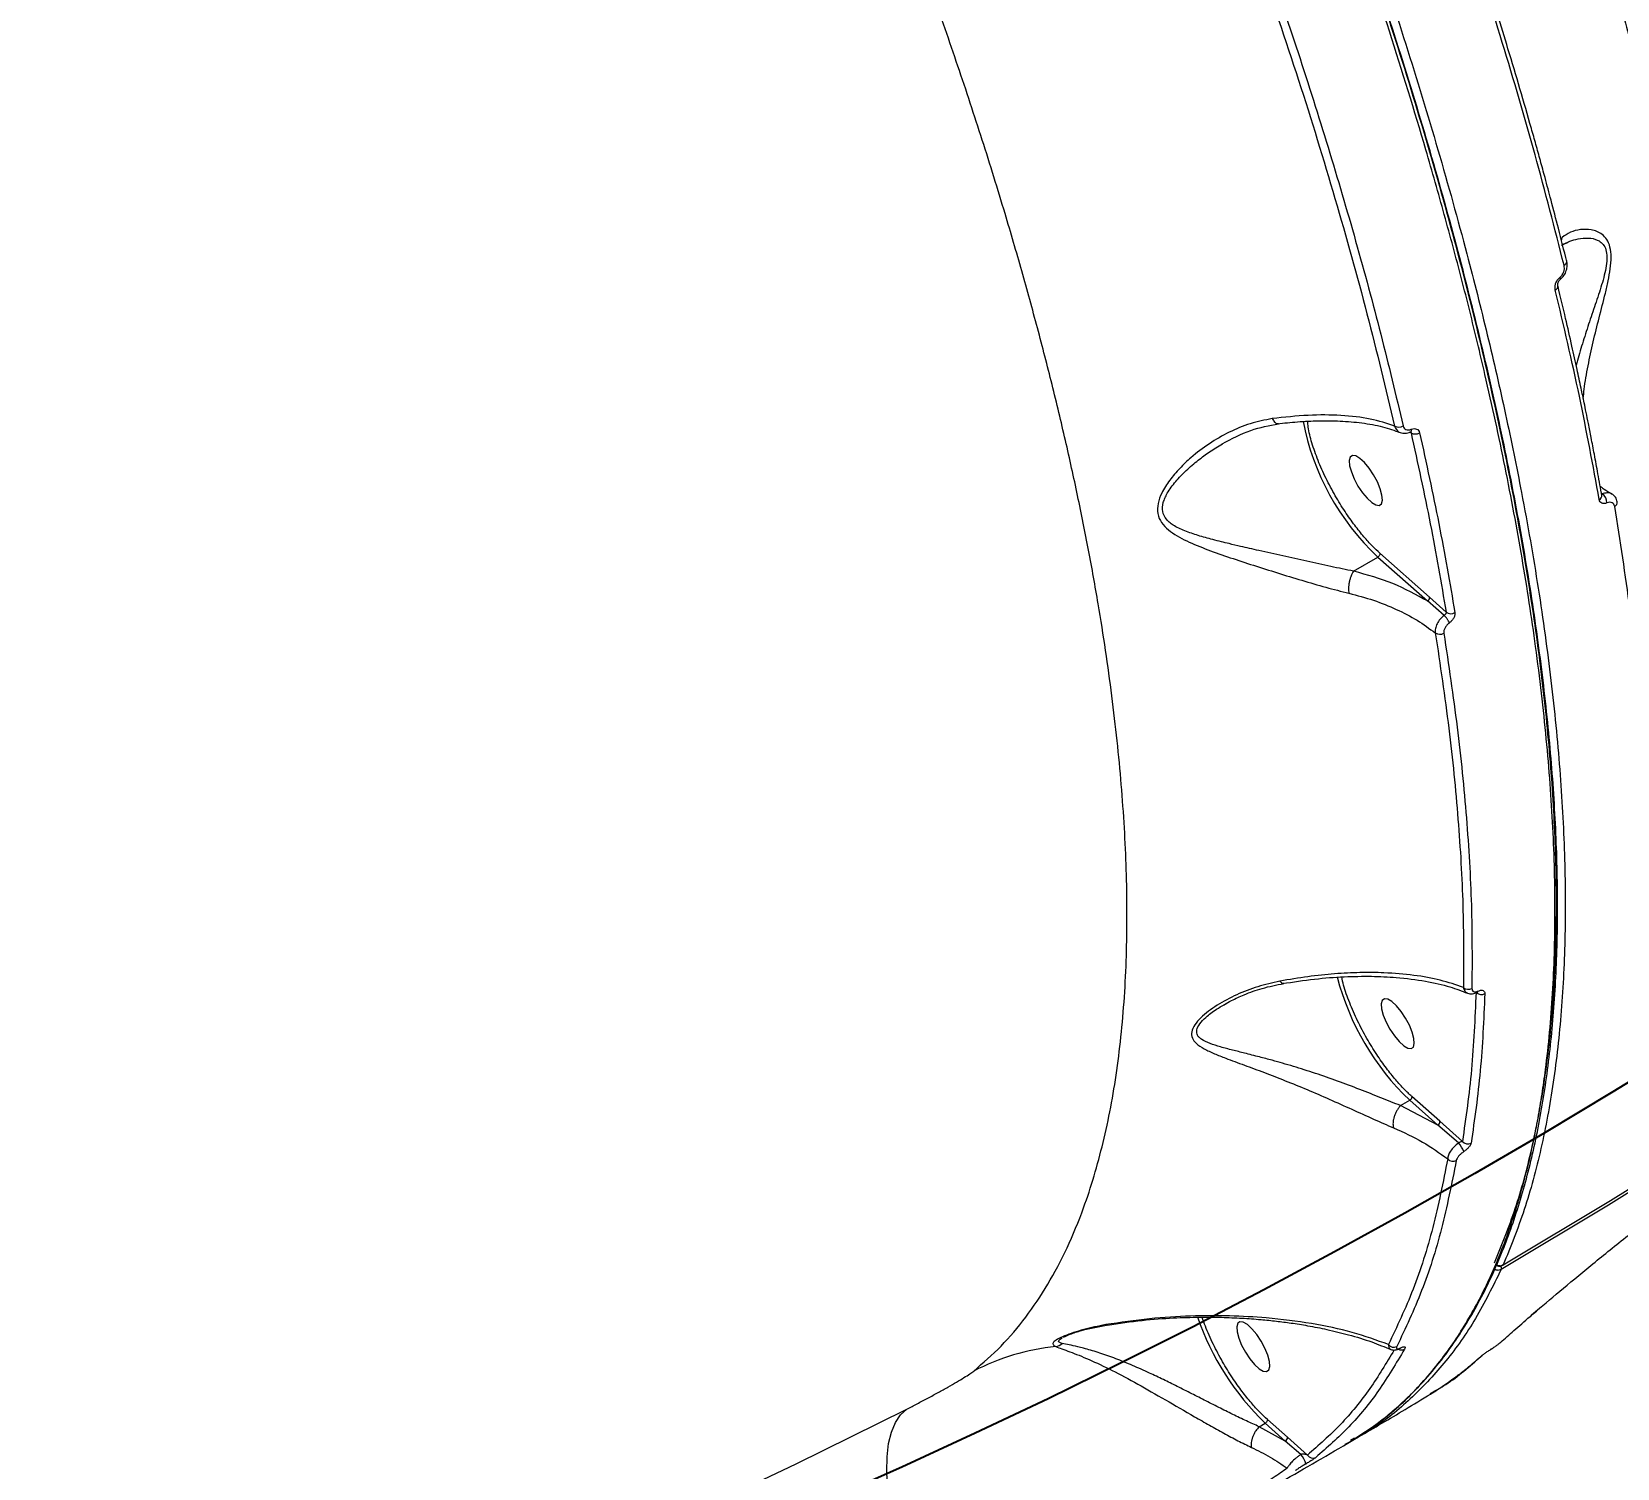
# Model space of a CAD drawing. Header units: millimetres. Extents: x -5609 to 5139, y -3980 to 3221.
# Drawn here: x 2889.9 to 3141.1, y -523.9 to -296.4 of the extents above; entities that cross this region are included whole.
import ezdxf

# ---------------------------------------------------------------- set-up
doc = ezdxf.new("R2010")
doc.units = ezdxf.units.MM
for name, color, linetype in [('DIKOM_ОБЪЕКТ', 7, 'Continuous'), ('DIKOM_РАЗМЕР_ЗОНА', 7, 'Continuous'), ('DIKOM_РАЗМЕР_ОБЪЕКТА', 7, 'Continuous')]:
    doc.layers.add(name, color=color, linetype=linetype)
doc.styles.add('style1', font='arial.ttf', dxfattribs={"width": 0.8})
doc.dimstyles.new('1-50', dxfattribs={"dimtxt": 300, "dimasz": 200, "dimexe": 100, "dimexo": 0, "dimgap": 100, "dimtad": 1, "dimtxsty": 'style1', "dimcen": 200, "dimclrd": 7, "dimclre": 7, "dimclrt": 7, "dimadec": 1, "dimazin": 2, "dimtfac": 1, "dimtmove": 0, "dimatfit": 2, "dimfxl": 0, "dimlwd": 25, "dimlwe": 18, "dimarcsym": 0})

# ---------------------------------------------------------------- blocks, each defined once
blk = doc.blocks.new('A$Cc336a1e3')
at = {"color": 8, "linetype": 'Continuous', "lineweight": 15}
for p, q in [((5952.38, 943.42), (5952.47, 943.96)), ((5928.27, 913.14), (5928.54, 913.01)), ((5919.59, 753.76), (5918.95, 753.4))]:
    blk.add_line(p, q, dxfattribs=at)
at = {"color": 7, "linetype": 'Continuous', "lineweight": 15}
for p, q in [((5952.38, 942.71), (5953.25, 943.12)), ((5952.54, 942.81), (5953.25, 943.16)), ((5919.45, 891.09), (5923.27, 893.33)), ((5923.27, 893.33), (5931.14, 886.37)), ((5931.48, 886.97), (5923.61, 893.93)), ((5934.11, 884.61), (5931.48, 886.97)), ((5933.79, 884.09), (5931.14, 886.37)), ((5898.94, 822.42), (5899.32, 822.65)), ((5926.88, 806.45), (5926.89, 806.45)), ((5926.89, 806.45), (5928.34, 807.3)), ((5932.78, 803.37), (5926.89, 806.45)), ((5928.34, 807.3), (5932.78, 803.37)), ((5933.12, 803.97), (5928.67, 807.9)), ((5936.68, 800.79), (5933.12, 803.97)), ((5936.06, 800.54), (5932.78, 803.37)), ((5947.65, 773.3), (5949.2, 774.62)), ((5880.42, 771.71), (5880.49, 771.74)), ((5939.79, 766.89), (5939.84, 766.93)), ((5941.15, 767.83), (5941.1, 767.82)), ((5931.64, 760.74), (5931.93, 760.94)), ((5904.49, 755.59), (5905.44, 756.15)), ((5905.44, 756.15), (5908.63, 753.32)), ((5908.97, 753.92), (5905.78, 756.75)), ((5904.49, 755.59), (5904.49, 755.59)), ((5908.63, 753.32), (5904.49, 755.59)), ((5912.13, 751.1), (5908.97, 753.92)), ((5918.11, 752.83), (5919.62, 753.64)), ((5918.52, 753), (5919.48, 753.65)), ((5919.93, 753.8), (5920.23, 753.96)), ((5911.1, 751.2), (5908.63, 753.32))]:
    blk.add_line(p, q, dxfattribs=at)
at = {"color": 7, "linetype": 'Continuous', "lineweight": 15, "flags": 128}
for points in [[(5943.15, 781.23), (5960.14, 791.4), (5976.92, 801.86)], [(5919.27, 909.41), (5918.92, 909.15), (5918.76, 908.6), (5918.82, 907.8), (5919.09, 906.8), (5919.54, 905.7), (5920.14, 904.58), (5920.84, 903.52), (5921.59, 902.63), (5922.32, 901.96), (5922.97, 901.58), (5923.49, 901.52), (5923.85, 901.77), (5924, 902.32), (5923.94, 903.12), (5923.68, 904.12), (5923.22, 905.22), (5922.62, 906.35), (5921.92, 907.4), (5921.18, 908.29), (5920.45, 908.96), (5919.8, 909.34), (5919.27, 909.41)], [(5924.33, 823.37), (5923.98, 823.12), (5923.83, 822.57), (5923.88, 821.76), (5924.15, 820.77), (5924.6, 819.67), (5925.2, 818.54), (5925.9, 817.49), (5926.65, 816.6), (5927.38, 815.93), (5928.03, 815.55), (5928.56, 815.48), (5928.91, 815.73), (5929.06, 816.29), (5929, 817.09), (5928.74, 818.09), (5928.29, 819.19), (5927.69, 820.31), (5926.98, 821.36), (5926.24, 822.26), (5925.51, 822.92), (5924.86, 823.31), (5924.33, 823.37)], [(5901.44, 772.22), (5901.09, 771.97), (5900.93, 771.42), (5900.99, 770.61), (5901.26, 769.62), (5901.71, 768.51), (5902.31, 767.39), (5903.01, 766.34), (5903.76, 765.44), (5904.49, 764.78), (5905.14, 764.4), (5905.66, 764.33), (5906.02, 764.58), (5906.17, 765.13), (5906.11, 765.94), (5905.84, 766.93), (5905.39, 768.04), (5904.79, 769.16), (5904.09, 770.21), (5903.35, 771.11), (5902.62, 771.77), (5901.96, 772.15), (5901.44, 772.22)], [(5942.75, 768.97), (5942.89, 769.08), (5942.93, 769.12)], [(5939.6, 766.73), (5939.75, 766.84), (5939.8, 766.89)], [(5456.08, 649.67), (5475.55, 651.22), (5494.98, 653.14), (5514.36, 655.43), (5533.69, 658.09), (5552.97, 661.11), (5572.18, 664.51), (5591.32, 668.26), (5610.39, 672.39), (5629.37, 676.87), (5648.27, 681.72), (5667.08, 686.93), (5685.78, 692.49), (5704.38, 698.42), (5722.87, 704.7), (5741.24, 711.33), (5759.49, 718.31), (5777.61, 725.64), (5795.59, 733.32), (5813.43, 741.34), (5831.13, 749.7), (5848.68, 758.4)], [(5853.48, 720.15), (5851.93, 723.6), (5850.52, 727.05), (5849.27, 730.47), (5848.18, 733.81), (5847.26, 737.06), (5846.53, 740.18), (5845.98, 743.15), (5845.63, 745.93), (5845.48, 748.5), (5845.53, 750.84), (5845.77, 752.93), (5846.22, 754.74), (5846.85, 756.27), (5847.68, 757.49), (5848.68, 758.4)]]:
    blk.add_lwpolyline(points, dxfattribs=at)
at = {"color": 8, "linetype": 'Continuous', "lineweight": 15, "flags": 128}
for points in [[(5976.59, 801.12), (5959.81, 790.66), (5942.82, 780.49)], [(5952.79, 939.55), (5952.94, 939.64), (5953.05, 939.75), (5953.14, 939.87), (5953.19, 939.99), (5953.22, 940.11), (5953.2, 940.23), (5953.18, 940.29)], [(5928.58, 913.57), (5928.58, 913.44), (5928.57, 913.34), (5928.54, 913.25), (5928.5, 913.18), (5928.45, 913.13), (5928.42, 913.11)]]:
    blk.add_lwpolyline(points, dxfattribs=at)
at = {"color": 8, "linetype": 'Continuous', "lineweight": 15}
for centre, radius, start, end in [((5951.15, 936.24), 0.67, 292.7223, 5.5981), ((5950.56, 922.36), 39.84, 190.8542, 226.7762), ((5958.08, 903.05), 0.696, 294.5865, 6.5657), ((5960.51, 901.99), 0.703, 295.0226, 5.5294), ((5956.99, 837.32), 41.5, 194.637, 226.3251), ((5939.67, 825.19), 1.15, 229.1889, 299.375), ((5938.9, 824.64), 0.295, 295.1238, 353.151), ((5935.25, 786.96), 42.87, 199.0185, 225.9468), ((5927.04, 768.78), 1.02, 240.8071, 298.4489), ((5926.68, 768.26), 0.273, 298.0619, 322.0952)]:
    blk.add_arc(centre, radius, start, end, dxfattribs=at)
at = {"color": 7, "linetype": 'Continuous', "lineweight": 15}
for centre, radius, start, end in [((5926.59, 915.22), 1.31, 240.8563, 301.9439), ((5929.21, 914.1), 1.28, 237.9922, 302.3809), ((5957.92, 901.93), 1.66, 358.7716, 57.6355), ((5930.84, 886.93), 0.635, 298.1077, 3.5329), ((5934.85, 885.59), 1.23, 233.1282, 301.5742), ((5933.1, 882.33), 1.24, 235.2046, 301.1193), ((5937.63, 826), 1.14, 226.0011, 299.4319), ((5932.48, 803.93), 0.636, 298.1058, 3.4976), ((5933.15, 797.83), 3.98, 19.5526, 42.945), ((5937.53, 801.49), 1.1, 219.5036, 298.8024), ((5935.19, 798.74), 1.1, 221.5425, 298.5996), ((5947.11, 773.61), 0.625, 298.9441, 331.1186), ((5871.75, 770.67), 2.44, 282.2263, 309.5315), ((5875.94, 732.19), 36.28, 95.8157, 117.3728), ((5925.8, 769.22), 1.05, 216.331, 297.8477), ((5908.33, 753.88), 0.635, 298.0791, 3.5219), ((5908.58, 748.99), 3.36, 12.0541, 41.1647), ((5912.99, 751.6), 0.992, 209.88, 297.7521)]:
    blk.add_arc(centre, radius, start, end, dxfattribs=at)
for points, knots in [([(5651.14, 1417.67), (5655.27, 1413.89), (5663.55, 1406.33), (5676.13, 1393.98), (5688.8, 1380.91), (5701.56, 1367.09), (5714.06, 1352.89), (5726.29, 1338.39), (5738.21, 1323.68), (5747.98, 1311.13), (5755.62, 1301.04), (5761.16, 1293.59), (5766.68, 1286.04), (5772.18, 1278.38), (5779.66, 1267.77), (5789.14, 1253.97), (5800.53, 1236.74), (5811.85, 1218.96), (5823.07, 1200.67), (5833.88, 1182.32), (5844.27, 1163.98), (5854.22, 1145.71), (5861.75, 1131.31), (5867.04, 1120.9), (5870.21, 1114.56), (5873.34, 1108.2), (5876.44, 1101.81), (5879.51, 1095.4), (5882.53, 1088.98), (5887.32, 1078.63), (5893.72, 1064.32), (5901.48, 1046.1), (5908.85, 1027.82), (5915.78, 1009.54), (5922.1, 991.74), (5927.81, 974.45), (5932.91, 957.72), (5936.56, 944.58), (5939.07, 934.89), (5940.64, 928.51), (5942.13, 922.18), (5943.53, 915.91), (5944.84, 909.68), (5946.68, 900.4), (5948.8, 888.27), (5950.82, 873.63), (5952.21, 859.57), (5952.95, 846.13), (5953.04, 833.36), (5952.45, 821.3), (5951.18, 809.99), (5949.22, 799.51), (5946.62, 789.79), (5944.31, 784.09), (5943.15, 781.23)], [0, 0, 0, 0, 0.024819, 0.049681, 0.074585, 0.099531, 0.12452, 0.147882, 0.17128, 0.194715, 0.205777, 0.216847, 0.227925, 0.239011, 0.250105, 0.273561, 0.297359, 0.321499, 0.345981, 0.370806, 0.394284, 0.418061, 0.442135, 0.45031, 0.458518, 0.466761, 0.475037, 0.483347, 0.49169, 0.500068, 0.523695, 0.547624, 0.571855, 0.596389, 0.621225, 0.644678, 0.668395, 0.692375, 0.701869, 0.711403, 0.720978, 0.730593, 0.740249, 0.749946, 0.774408, 0.798991, 0.823695, 0.848519, 0.873464, 0.898529, 0.923716, 0.949023, 0.974451, 1, 1, 1, 1]), ([(5736.74, 1386.37), (5740.01, 1382.78), (5746.55, 1375.6), (5756.36, 1364.27), (5766.14, 1352.59), (5775.88, 1340.52), (5784.99, 1328.83), (5793.49, 1317.59), (5801.38, 1306.86), (5809.27, 1295.84), (5817.14, 1284.52), (5825, 1272.93), (5832.67, 1261.28), (5840.18, 1249.58), (5847.5, 1237.85), (5854.78, 1225.88), (5861.99, 1213.69), (5869.12, 1201.28), (5875.71, 1189.48), (5881.77, 1178.33), (5887.33, 1167.85), (5892.8, 1157.25), (5898.19, 1146.55), (5903.48, 1135.75), (5908.65, 1124.87), (5914.75, 1111.69), (5921.62, 1096.18), (5929.09, 1078.39), (5936.16, 1060.56), (5941.81, 1045.32), (5946.25, 1032.66), (5949.63, 1022.54), (5952.85, 1012.48), (5955.87, 1002.47), (5958.7, 992.55), (5961.33, 982.71), (5964.01, 971.98), (5966.62, 960.42), (5969.07, 948.15), (5971.1, 936.17), (5972.72, 924.52), (5973.99, 912.44), (5974.78, 900.08), (5974.93, 887.65), (5974.45, 875.89), (5973.55, 868.73), (5973.1, 865.15)], [0, 0, 0, 0, 0.025201, 0.050426, 0.075478, 0.100439, 0.125533, 0.145965, 0.166556, 0.187307, 0.208217, 0.229287, 0.250515, 0.270801, 0.291287, 0.311973, 0.332861, 0.35395, 0.375239, 0.39266, 0.410236, 0.427968, 0.445856, 0.463899, 0.482097, 0.500451, 0.530196, 0.560356, 0.590931, 0.62192, 0.639817, 0.657849, 0.676016, 0.69432, 0.712759, 0.731334, 0.750044, 0.774713, 0.799566, 0.824602, 0.849822, 0.875227, 0.906171, 0.937281, 0.968557, 1, 1, 1, 1]), ([(5918.53, 752.97), (5919.25, 753.41), (5920.57, 754.21), (5922.29, 755.43), (5923.64, 756.45), (5924.74, 757.32), (5926.66, 758.92), (5929.23, 761.32), (5932.32, 764.78), (5935.8, 769.35), (5939.57, 775.52), (5943.22, 783.47), (5946.14, 792.01), (5948.41, 801.02), (5950.1, 810.75), (5951.23, 821.19), (5951.79, 832.32), (5951.78, 844.11), (5951.19, 856.53), (5950.03, 869.56), (5948.3, 883.16), (5946.02, 897.29), (5943.17, 911.94), (5939.77, 927.05), (5935.83, 942.61), (5931.35, 958.59), (5926.34, 974.93), (5920.83, 991.59), (5914.82, 1008.54), (5908.32, 1025.73), (5901.36, 1043.13), (5893.93, 1060.72), (5886.07, 1078.44), (5877.79, 1096.24), (5869.11, 1114.09), (5860.06, 1131.93), (5850.66, 1149.73), (5840.91, 1167.45), (5830.85, 1185.06), (5820.5, 1202.52), (5809.88, 1219.77), (5799.27, 1236.4), (5788.7, 1252.38), (5778.22, 1267.71), (5769.57, 1279.92), (5762.88, 1289.15), (5758.32, 1295.33), (5754.76, 1300.11), (5751.98, 1303.78), (5749.69, 1306.81), (5746.83, 1310.54), (5743.42, 1314.95), (5739.43, 1320.04), (5736.59, 1323.62), (5735.07, 1325.52)], [0, 0, 0, 0, 0.008284, 0.015266, 0.020951, 0.025593, 0.030082, 0.04711, 0.062155, 0.0772, 0.10406, 0.130953, 0.155407, 0.179821, 0.204233, 0.228644, 0.253053, 0.277462, 0.301906, 0.326348, 0.350755, 0.37516, 0.399564, 0.423969, 0.448373, 0.472813, 0.497251, 0.521655, 0.546057, 0.570459, 0.59486, 0.619263, 0.643705, 0.668139, 0.69254, 0.716942, 0.741343, 0.765744, 0.790146, 0.814589, 0.83902, 0.863422, 0.886197, 0.908971, 0.931747, 0.941768, 0.951637, 0.960636, 0.964312, 0.96912, 0.975093, 0.98224, 0.990552, 1, 1, 1, 1]), ([(5859.26, 764.41), (5860.73, 765.69), (5863.67, 768.23), (5867.56, 772.86), (5871.05, 778.04), (5874.11, 783.82), (5876.51, 789.62), (5878.37, 795.25), (5879.8, 800.56), (5881, 806.14), (5881.97, 811.98), (5882.71, 818.07), (5883.22, 824.39), (5883.59, 832.83), (5883.56, 843.63), (5882.77, 857.12), (5881.28, 871.18), (5879.41, 883.69), (5877.5, 894.36), (5875.76, 903.01), (5873.83, 911.76), (5871.71, 920.62), (5869.4, 929.56), (5866.92, 938.59), (5864.03, 948.5), (5860.68, 959.31), (5856.81, 971.03), (5852.71, 982.81), (5848.38, 994.6), (5843.85, 1006.41), (5839.02, 1018.42), (5833.91, 1030.64), (5828.51, 1043.04), (5822.92, 1055.38), (5817.16, 1067.65), (5811.25, 1079.83), (5804.03, 1094.22), (5795.39, 1110.77), (5785.2, 1129.38), (5774.74, 1147.66), (5763.96, 1165.7), (5752.87, 1183.47), (5741.42, 1201.08), (5729.69, 1218.41), (5721.65, 1229.67), (5717.64, 1235.29)], [0, 0, 0, 0, 0.025182, 0.050257, 0.075225, 0.100087, 0.124843, 0.143028, 0.161119, 0.179116, 0.197019, 0.214827, 0.232542, 0.250163, 0.282871, 0.315161, 0.347035, 0.378492, 0.396282, 0.413936, 0.431454, 0.448835, 0.466081, 0.48319, 0.500164, 0.521591, 0.542805, 0.563807, 0.584596, 0.605174, 0.625539, 0.646847, 0.667953, 0.688858, 0.709563, 0.730066, 0.750369, 0.782153, 0.81358, 0.84465, 0.875361, 0.906467, 0.937368, 0.968702, 1, 1, 1, 1]), ([(5952.79, 939.55), (5951.31, 945.35), (5948.35, 956.88), (5943.11, 974.71), (5937.4, 992.68), (5933.11, 1004.88), (5930.98, 1010.95)], [0, 0, 0, 0, 0.254489, 0.505986, 0.75449, 1, 1, 1, 1]), ([(5953.22, 940.12), (5952.77, 941.88), (5951.97, 945.11), (5950.81, 949.55), (5949.85, 953.13), (5949.05, 956.06), (5948.33, 958.66), (5947.27, 962.44), (5945.81, 967.49), (5944.01, 973.51), (5942.25, 979.24), (5940.59, 984.49), (5939.2, 988.77), (5938.01, 992.39), (5936.87, 995.81), (5935.39, 1000.17), (5933.55, 1005.48), (5932.17, 1009.37), (5931.42, 1011.47)], [0, 0, 0, 0, 0.077831, 0.142488, 0.194028, 0.233048, 0.269235, 0.306101, 0.395069, 0.484379, 0.560157, 0.6348, 0.702863, 0.737137, 0.783804, 0.843138, 0.915183, 1, 1, 1, 1]), ([(5904.26, 988.07), (5906.46, 981.64), (5910.86, 968.79), (5916.59, 950.05), (5921.72, 931.72), (5924.54, 919.96), (5925.95, 914.08)], [0, 0, 0, 0, 0.250163, 0.499729, 0.749471, 1, 1, 1, 1]), ([(5905.54, 988.28), (5907.27, 983.24), (5910.75, 973.11), (5915.49, 958.14), (5919.86, 943.26), (5923.86, 928.51), (5926.14, 918.93), (5927.29, 914.11)], [0, 0, 0, 0, 0.195069, 0.392603, 0.592603, 0.795069, 1, 1, 1, 1]), ([(5952.11, 937.62), (5952.19, 937.68), (5952.33, 937.8), (5952.57, 938.11), (5952.77, 938.55), (5952.87, 939.08), (5952.82, 939.39), (5952.79, 939.55)], [0, 0, 0, 0, 0.125053, 0.250649, 0.50052, 0.750694, 1, 1, 1, 1]), ([(5952.17, 937.27), (5952.39, 937.48), (5952.81, 937.88), (5953.18, 938.69), (5953.32, 939.5), (5953.24, 939.98), (5953.2, 940.22)], [0, 0, 0, 0, 0.261943, 0.515198, 0.759995, 1, 1, 1, 1]), ([(5951.4, 935.62), (5951.38, 935.78), (5951.33, 936.1), (5951.43, 936.65), (5951.64, 937.1), (5951.89, 937.42), (5952.04, 937.55), (5952.11, 937.62)], [0, 0, 0, 0, 0.249437, 0.499587, 0.749497, 0.875, 1, 1, 1, 1]), ([(5951.81, 936.31), (5951.8, 936.38), (5951.78, 936.53), (5951.84, 936.79), (5951.94, 937.02), (5952.07, 937.18), (5952.14, 937.24), (5952.17, 937.27)], [0, 0, 0, 0, 0.277202, 0.547292, 0.791657, 0.900476, 1, 1, 1, 1]), ([(5958.37, 902.42), (5957.37, 907.83), (5955.4, 918.6), (5952.73, 929.97), (5951.4, 935.62)], [0, 0, 0, 0, 0.502437, 1, 1, 1, 1]), ([(5958.78, 903.02), (5958.58, 904.19), (5958.19, 906.37), (5957.62, 909.45), (5957.11, 912.1), (5956.67, 914.32), (5956.3, 916.15), (5955.92, 918.01), (5955.45, 920.28), (5954.81, 923.27), (5953.99, 926.95), (5953, 931.33), (5952.23, 934.51), (5951.83, 936.21)], [0, 0, 0, 0, 0.108952, 0.204137, 0.285574, 0.353284, 0.407279, 0.452503, 0.522301, 0.61193, 0.721399, 0.850739, 1, 1, 1, 1]), ([(5906.55, 915.25), (5905.38, 915.02), (5903.04, 914.55), (5899.7, 913.15), (5896.55, 911.34), (5893.94, 909.36), (5891.86, 907.39), (5890.25, 905.52), (5889.06, 903.64), (5888.38, 901.82), (5888.32, 900.17), (5888.95, 898.74), (5890.43, 897.23), (5892.93, 895.84), (5896.3, 894.48), (5899.87, 893.23), (5903.58, 892.02), (5907.38, 890.82), (5911.23, 889.65), (5915.07, 888.52), (5917.49, 887.9), (5918.7, 887.59)], [0, 0, 0, 0, 0.061317, 0.123334, 0.185272, 0.247435, 0.289469, 0.331904, 0.374626, 0.407074, 0.43989, 0.472757, 0.504939, 0.568541, 0.631312, 0.693555, 0.755019, 0.816552, 0.877919, 0.938969, 1, 1, 1, 1]), ([(5898.62, 911.26), (5900.12, 912.06), (5903, 913.59), (5906.08, 914.15), (5907.55, 914.42)], [0, 0, 0, 0, 0.521669, 1, 1, 1, 1]), ([(5925.95, 914.08), (5924.71, 914.48), (5922.21, 915.29), (5917.53, 915.83), (5912.33, 915.89), (5908.47, 915.46), (5906.55, 915.25)], [0, 0, 0, 0, 0.250751, 0.501513, 0.750864, 1, 1, 1, 1]), ([(5907.38, 914.43), (5908.44, 914.55), (5910.68, 914.79), (5914.01, 914.95), (5917.45, 914.91), (5920.87, 914.6), (5924.11, 914.02), (5925.92, 913.37), (5926.82, 913.05)], [0, 0, 0, 0, 0.134796, 0.282573, 0.444428, 0.621332, 0.811383, 1, 1, 1, 1]), ([(5926.84, 913.06), (5926.97, 913.02), (5927.22, 912.94), (5927.63, 912.92), (5928.03, 912.97), (5928.29, 913.07), (5928.42, 913.11)], [0, 0, 0, 0, 0.257486, 0.510225, 0.758524, 1, 1, 1, 1]), ([(5927.29, 914.11), (5927.33, 913.98), (5927.42, 913.73), (5927.73, 913.5), (5928.13, 913.42), (5928.43, 913.52), (5928.58, 913.57)], [0, 0, 0, 0, 0.250517, 0.500557, 0.750362, 1, 1, 1, 1]), ([(5928.42, 913.11), (5928.44, 913.12), (5928.48, 913.14), (5928.5, 913.14), (5928.5, 913.15), (5928.49, 913.15)], [0, 0, 0, 0, 0.409241, 0.816514, 1, 1, 1, 1]), ([(5928.54, 913.01), (5929.6, 908.16), (5931.72, 898.47), (5933.31, 889.23), (5934.11, 884.61)], [0, 0, 0, 0, 0.499999, 1, 1, 1, 1]), ([(5928.58, 913.57), (5928.74, 913.62), (5929.04, 913.71), (5929.45, 913.63), (5929.76, 913.4), (5929.85, 913.15), (5929.9, 913.02)], [0, 0, 0, 0, 0.249634, 0.499424, 0.74946, 1, 1, 1, 1]), ([(5929.9, 913.02), (5930.96, 908.19), (5933.08, 898.46), (5934.68, 889.2), (5935.49, 884.55)], [0, 0, 0, 0, 0.497076, 1, 1, 1, 1]), ([(5960.33, 903.32), (5959.91, 903.55), (5959.22, 903.91), (5958.71, 904.36), (5958.51, 904.53)], [0, 0, 0, 0, 0.624414, 1, 1, 1, 1]), ([(5959.58, 901.89), (5959.43, 901.84), (5959.13, 901.75), (5958.76, 901.83), (5958.48, 902.05), (5958.4, 902.29), (5958.37, 902.42)], [0, 0, 0, 0, 0.249579, 0.499459, 0.749497, 1, 1, 1, 1]), ([(5960.81, 901.36), (5960.77, 901.48), (5960.7, 901.73), (5960.42, 901.95), (5960.04, 902.04), (5959.73, 901.94), (5959.58, 901.89)], [0, 0, 0, 0, 0.250494, 0.500614, 0.750499, 1, 1, 1, 1]), ([(5961.21, 902.06), (5961.18, 902.19), (5961.12, 902.46), (5960.92, 902.81), (5960.66, 903.11), (5960.43, 903.25), (5960.32, 903.32)], [0, 0, 0, 0, 0.244762, 0.493005, 0.746197, 1, 1, 1, 1]), ([(5965.79, 854.74), (5965.55, 859.64), (5965.06, 869.39), (5963.39, 884.97), (5961.67, 895.91), (5960.81, 901.36)], [0, 0, 0, 0, 0.336005, 0.669338, 1, 1, 1, 1]), ([(5923.61, 893.93), (5923.61, 893.88), (5923.62, 893.78), (5923.55, 893.61), (5923.43, 893.44), (5923.33, 893.37), (5923.27, 893.33)], [0, 0, 0, 0, 0.250014, 0.499974, 0.750043, 1, 1, 1, 1]), ([(5919.44, 891.09), (5919.3, 890.85), (5919.09, 890.49), (5918.88, 889.86), (5918.75, 889.36), (5918.67, 888.86), (5918.61, 888.22), (5918.67, 887.84), (5918.7, 887.59)], [0, 0, 0, 0, 0.242608, 0.370779, 0.4998, 0.63175, 0.760848, 1, 1, 1, 1]), ([(5919.44, 891.09), (5919.44, 891.09), (5919.44, 891.09), (5919.44, 891.09), (5919.45, 891.09)], [0, 0, 0, 0, 0.466897, 1, 1, 1, 1]), ([(5931.14, 886.37), (5929.38, 887.35), (5925.86, 889.31), (5921.58, 890.5), (5919.45, 891.09)], [0, 0, 0, 0, 0.49954, 1, 1, 1, 1]), ([(5918.7, 887.59), (5920.02, 887.25), (5922.65, 886.55), (5926.25, 885.09), (5929.56, 883.38), (5931.45, 882), (5932.39, 881.31)], [0, 0, 0, 0, 0.250949, 0.50161, 0.751712, 1, 1, 1, 1]), ([(5934.11, 884.61), (5934.11, 884.57), (5934.11, 884.49), (5934.04, 884.34), (5933.94, 884.2), (5933.84, 884.13), (5933.79, 884.09)], [0, 0, 0, 0, 0.250511, 0.500728, 0.750573, 1, 1, 1, 1]), ([(5935.49, 884.55), (5935.5, 884.42), (5935.51, 884.15), (5935.33, 883.69), (5935.03, 883.25), (5934.76, 883.02), (5934.62, 882.91)], [0, 0, 0, 0, 0.250217, 0.500198, 0.750027, 1, 1, 1, 1]), ([(5933.79, 884.09), (5933.57, 883.9), (5933.13, 883.52), (5932.64, 882.77), (5932.36, 881.99), (5932.38, 881.54), (5932.39, 881.31)], [0, 0, 0, 0, 0.250108, 0.5, 0.749918, 1, 1, 1, 1]), ([(5934.62, 882.91), (5934.48, 882.8), (5934.21, 882.57), (5933.91, 882.13), (5933.73, 881.67), (5933.74, 881.4), (5933.74, 881.27)], [0, 0, 0, 0, 0.249918, 0.499763, 0.749793, 1, 1, 1, 1]), ([(5934.62, 882.91), (5934.58, 883), (5934.52, 883.13), (5934.39, 883.35), (5934.28, 883.52), (5934.15, 883.7), (5933.99, 883.9), (5933.87, 884.02), (5933.79, 884.09)], [0, 0, 0, 0, 0.238821, 0.367894, 0.499968, 0.631934, 0.761085, 1, 1, 1, 1]), ([(5932.39, 881.31), (5933.15, 876.23), (5934.67, 866.08), (5936.08, 851.71), (5936.9, 837.96), (5936.86, 829.44), (5936.84, 825.18)], [0, 0, 0, 0, 0.25035, 0.5, 0.749651, 1, 1, 1, 1]), ([(5933.74, 881.27), (5934.49, 876.27), (5935.99, 866.21), (5937.41, 851.88), (5938.25, 837.99), (5938.21, 829.35), (5938.19, 825)], [0, 0, 0, 0, 0.245511, 0.494014, 0.745512, 1, 1, 1, 1]), ([(5936.84, 825.18), (5935.65, 825.58), (5933.29, 826.39), (5929.04, 827.14), (5924.73, 827.51), (5920.49, 827.55), (5916.46, 827.35), (5912.23, 826.92), (5909.26, 826.42), (5907.77, 826.16)], [0, 0, 0, 0, 0.166105, 0.333195, 0.501061, 0.626222, 0.750503, 0.874924, 1, 1, 1, 1]), ([(5908.15, 825.77), (5909.87, 826.04), (5913.25, 826.55), (5917.95, 826.9), (5922.27, 826.97), (5926.61, 826.76), (5930.82, 826.22), (5934.59, 825.37), (5936.59, 824.6), (5937.48, 824.25)], [0, 0, 0, 0, 0.142405, 0.279789, 0.413003, 0.543169, 0.710781, 0.869943, 1, 1, 1, 1]), ([(5907.77, 826.16), (5906.59, 825.9), (5904.23, 825.36), (5900.88, 824.05), (5897.77, 822.4), (5895.51, 820.72), (5894.22, 819.24), (5893.7, 818.13), (5893.81, 817.13), (5894.51, 816.23), (5895.73, 815.43), (5897.36, 814.67), (5899.47, 813.84), (5902.1, 812.87), (5905.27, 811.71), (5908.6, 810.42), (5912.06, 809.01), (5915.6, 807.48), (5919.15, 805.88), (5922.64, 804.28), (5924.73, 803.38), (5925.78, 802.92)], [0, 0, 0, 0, 0.062387, 0.124965, 0.188421, 0.252444, 0.285009, 0.317866, 0.350672, 0.383201, 0.426049, 0.467905, 0.509439, 0.571793, 0.633382, 0.694521, 0.755972, 0.816859, 0.877948, 0.938725, 1, 1, 1, 1]), ([(5898.9, 822.43), (5899.3, 822.65), (5900.29, 823.21), (5902.32, 824.13), (5905.05, 825.13), (5907.22, 825.56), (5908.38, 825.79)], [0, 0, 0, 0, 0.14759, 0.369624, 0.664443, 1, 1, 1, 1]), ([(5938.84, 824.4), (5938.66, 820.25), (5938.29, 811.95), (5937.22, 804.51), (5936.68, 800.79)], [0, 0, 0, 0, 0.499999, 1, 1, 1, 1]), ([(5937.51, 824.27), (5937.63, 824.23), (5937.87, 824.15), (5938.27, 824.15), (5938.66, 824.22), (5938.92, 824.32), (5939.04, 824.38)], [0, 0, 0, 0, 0.262241, 0.517544, 0.764819, 1, 1, 1, 1]), ([(5940.23, 824.19), (5940.05, 820.05), (5939.68, 811.73), (5938.6, 804.27), (5938.06, 800.52)], [0, 0, 0, 0, 0.497561, 1, 1, 1, 1]), ([(5938.19, 825), (5938.2, 824.9), (5938.22, 824.69), (5938.42, 824.5), (5938.69, 824.46), (5938.96, 824.51), (5939.12, 824.57), (5939.2, 824.6)], [0, 0, 0, 0, 0.250844, 0.500634, 0.749922, 0.875282, 1, 1, 1, 1]), ([(5939.04, 824.38), (5939.07, 824.39), (5939.11, 824.41), (5939.11, 824.41), (5939.11, 824.41)], [0, 0, 0, 0, 0.623238, 1, 1, 1, 1]), ([(5939.2, 824.6), (5939.28, 824.64), (5939.44, 824.7), (5939.72, 824.75), (5940, 824.7), (5940.2, 824.51), (5940.22, 824.3), (5940.23, 824.19)], [0, 0, 0, 0, 0.124824, 0.250182, 0.499459, 0.749269, 1, 1, 1, 1]), ([(5926.88, 806.45), (5926.78, 806.34), (5926.58, 806.12), (5926.3, 805.69), (5926.05, 805.22), (5925.87, 804.73), (5925.74, 804.22), (5925.67, 803.67), (5925.69, 803.25), (5925.75, 803.02), (5925.77, 802.95), (5925.78, 802.93), (5925.78, 802.92)], [0, 0, 0, 0, 0.119356, 0.24428, 0.372182, 0.499971, 0.613629, 0.749792, 0.928572, 0.976585, 0.991262, 1, 1, 1, 1]), ([(5928.67, 807.9), (5928.67, 807.85), (5928.68, 807.75), (5928.61, 807.57), (5928.49, 807.41), (5928.39, 807.34), (5928.34, 807.3)], [0, 0, 0, 0, 0.250101, 0.500132, 0.750108, 1, 1, 1, 1]), ([(5947.41, 773.06), (5948.74, 774.2), (5951.39, 776.47), (5956.3, 780.55), (5961.75, 784.97), (5967.71, 789.67), (5973.99, 794.48), (5980.47, 799.28), (5987.02, 803.96), (5991.27, 806.83), (5993.39, 808.27)], [0, 0, 0, 0, 0.125029, 0.249837, 0.375002, 0.499595, 0.624844, 0.749304, 0.874745, 1, 1, 1, 1]), ([(5925.78, 802.92), (5927.36, 802.21), (5930.5, 800.8), (5933.08, 798.94), (5934.36, 798.01)], [0, 0, 0, 0, 0.500877, 1, 1, 1, 1]), ([(5936.06, 800.54), (5935.82, 800.34), (5935.34, 799.96), (5934.78, 799.26), (5934.42, 798.57), (5934.38, 798.2), (5934.36, 798.01)], [0, 0, 0, 0, 0.256116, 0.50712, 0.754359, 1, 1, 1, 1]), ([(5936.9, 799.16), (5936.75, 799.05), (5936.44, 798.82), (5936.07, 798.44), (5935.8, 798.07), (5935.74, 797.87), (5935.71, 797.77)], [0, 0, 0, 0, 0.250117, 0.499756, 0.749792, 1, 1, 1, 1]), ([(5936.68, 800.79), (5936.64, 800.78), (5936.58, 800.76), (5936.42, 800.7), (5936.28, 800.64), (5936.15, 800.58), (5936.09, 800.55), (5936.06, 800.54)], [0, 0, 0, 0, 0.280765, 0.547742, 0.788374, 0.897852, 1, 1, 1, 1]), ([(5938.06, 800.52), (5938.03, 800.42), (5937.98, 800.23), (5937.72, 799.87), (5937.35, 799.49), (5937.05, 799.27), (5936.9, 799.16)], [0, 0, 0, 0, 0.250229, 0.500186, 0.749905, 1, 1, 1, 1]), ([(5934.36, 798.01), (5933.62, 794.33), (5932.15, 786.97), (5929.01, 777.15), (5926.31, 771.45), (5924.96, 768.6)], [0, 0, 0, 0, 0.333512, 0.666488, 1, 1, 1, 1]), ([(5935.71, 797.77), (5934.98, 794.11), (5933.51, 786.76), (5930.37, 776.91), (5927.65, 771.18), (5926.29, 768.3)], [0, 0, 0, 0, 0.330661, 0.663996, 1, 1, 1, 1]), ([(5941.91, 781.3), (5941.91, 781.3), (5941.93, 781.28), (5941.98, 781.23), (5942.1, 781.15), (5942.28, 781.07), (5942.55, 781.01), (5942.86, 781.04), (5943.04, 781.15), (5943.12, 781.19)], [0, 0, 0, 0, 0.009375, 0.064229, 0.161424, 0.318831, 0.53175, 0.784241, 1, 1, 1, 1]), ([(5941.96, 781.36), (5942.05, 781.29), (5942.22, 781.17), (5942.53, 781.09), (5942.85, 781.1), (5943.04, 781.18), (5943.15, 781.23)], [0, 0, 0, 0, 0.250046, 0.500147, 0.703952, 1, 1, 1, 1]), ([(5942.82, 780.49), (5942.71, 780.44), (5942.52, 780.36), (5942.2, 780.36), (5941.89, 780.43), (5941.72, 780.56), (5941.63, 780.62)], [0, 0, 0, 0, 0.296019, 0.499846, 0.749866, 1, 1, 1, 1]), ([(5880.18, 771.76), (5878.99, 771.52), (5877.2, 771.16), (5875.06, 770.51), (5873.6, 769.98), (5872.44, 769.44), (5871.81, 768.95), (5871.77, 768.57), (5872.1, 768.38), (5872.26, 768.29)], [0, 0, 0, 0, 0.244382, 0.368706, 0.493583, 0.620344, 0.747758, 0.874675, 1, 1, 1, 1]), ([(5873.48, 769.77), (5873.81, 769.93), (5874.56, 770.29), (5877, 771.08), (5879.14, 771.47), (5880.58, 771.74)], [0, 0, 0, 0, 0.205527, 0.466616, 1, 1, 1, 1]), ([(5924.96, 768.6), (5923.1, 769.28), (5919.39, 770.62), (5912.86, 772), (5906.31, 772.84), (5899.86, 773.2), (5893.69, 773.17), (5887.19, 772.8), (5882.52, 772.11), (5880.18, 771.76)], [0, 0, 0, 0, 0.167351, 0.334232, 0.501099, 0.626828, 0.751437, 0.87536, 1, 1, 1, 1]), ([(5880.42, 771.7), (5882.29, 771.97), (5885.89, 772.5), (5890.73, 772.84), (5894.9, 772.97), (5898.5, 772.94), (5901.74, 772.8), (5904.62, 772.59), (5907.21, 772.33), (5909.68, 772.01), (5912.36, 771.58), (5915.42, 770.98), (5918.84, 770.13), (5922.26, 769.1), (5924.35, 768.23), (5925.33, 767.82)], [0, 0, 0, 0, 0.098526, 0.190479, 0.270523, 0.340175, 0.406937, 0.471986, 0.525969, 0.578792, 0.640834, 0.716212, 0.80505, 0.907634, 1, 1, 1, 1]), ([(5942.75, 768.97), (5943.41, 769.56), (5944.72, 770.74), (5946.51, 772.29), (5947.41, 773.06)], [0, 0, 0, 0, 0.500017, 1, 1, 1, 1]), ([(5904.49, 755.59), (5903.83, 755.89), (5902.48, 756.49), (5900.31, 757.54), (5898.06, 758.66), (5895.79, 759.81), (5893.49, 760.99), (5891.23, 762.12), (5888.99, 763.21), (5886.6, 764.34), (5884.04, 765.47), (5881.41, 766.52), (5879.33, 767.24), (5877.78, 767.72), (5876.7, 768.02), (5875.55, 768.31), (5874.34, 768.57), (5873.65, 768.72), (5873.3, 768.79)], [0, 0, 0, 0, 0.060048, 0.121663, 0.18217, 0.244866, 0.305731, 0.369299, 0.430041, 0.494144, 0.576046, 0.661567, 0.74725, 0.790912, 0.834484, 0.87436, 0.937171, 1, 1, 1, 1]), ([(5941.15, 767.83), (5941.24, 767.89), (5941.42, 768), (5941.77, 768.23), (5942.15, 768.5), (5942.52, 768.78), (5942.67, 768.91), (5942.75, 768.97)], [0, 0, 0, 0, 0.12483, 0.250365, 0.500053, 0.749841, 1, 1, 1, 1]), ([(5942.64, 768.88), (5942.65, 768.89), (5942.79, 768.99), (5942.86, 769.06), (5942.93, 769.12)], [0, 0, 0, 0, 0.052148, 1, 1, 1, 1]), ([(5872.26, 768.29), (5872.57, 768.17), (5873.18, 767.93), (5874.89, 767.33), (5877.46, 766.31), (5881.1, 764.59), (5885.18, 762.41), (5889.6, 759.89), (5893.49, 757.62), (5896.6, 755.83), (5898.9, 754.55), (5901.15, 753.35), (5902.55, 752.67), (5903.25, 752.33)], [0, 0, 0, 0, 0.063474, 0.126086, 0.25146, 0.376166, 0.500771, 0.624698, 0.7494, 0.812151, 0.874634, 0.936926, 1, 1, 1, 1]), ([(5927.52, 767.89), (5926.18, 765.65), (5923.51, 761.16), (5918.81, 755.42), (5915.24, 752.29), (5913.45, 750.72)], [0, 0, 0, 0, 0.331958, 0.66529, 1, 1, 1, 1]), ([(5925.36, 767.84), (5925.46, 767.8), (5925.68, 767.73), (5926.03, 767.74), (5926.4, 767.83), (5926.67, 767.95), (5926.81, 768.02)], [0, 0, 0, 0, 0.227296, 0.472245, 0.73125, 1, 1, 1, 1]), ([(5926.29, 768.3), (5926.26, 768.22), (5926.2, 768.08), (5926.24, 767.94), (5926.4, 767.91), (5926.64, 767.97), (5926.81, 768.05), (5926.9, 768.09)], [0, 0, 0, 0, 0.250396, 0.49994, 0.749659, 0.875248, 1, 1, 1, 1]), ([(5926.81, 768.02), (5926.84, 768.03), (5926.9, 768.06), (5926.93, 768.08), (5926.93, 768.08), (5926.93, 768.08)], [0, 0, 0, 0, 0.410447, 0.804852, 1, 1, 1, 1]), ([(5926.9, 768.09), (5926.98, 768.13), (5927.16, 768.22), (5927.41, 768.28), (5927.58, 768.25), (5927.62, 768.11), (5927.56, 767.96), (5927.52, 767.89)], [0, 0, 0, 0, 0.12479, 0.250402, 0.50012, 0.749664, 1, 1, 1, 1]), ([(5931.93, 760.94), (5932.65, 761.42), (5934.11, 762.39), (5935.48, 763.37), (5936.62, 764.23), (5937.52, 764.95), (5938.43, 765.7), (5939.03, 766.25), (5939.26, 766.46)], [0, 0, 0, 0, 0.250311, 0.506654, 0.603612, 0.73055, 0.894768, 1, 1, 1, 1]), ([(5939.6, 766.73), (5939.67, 766.79), (5939.8, 766.9), (5940.14, 767.16), (5940.53, 767.43), (5940.87, 767.66), (5941.06, 767.77), (5941.15, 767.83)], [0, 0, 0, 0, 0.24974, 0.499348, 0.748893, 0.874318, 1, 1, 1, 1]), ([(5848.68, 758.4), (5849.22, 758.68), (5850.3, 759.23), (5851.99, 760.12), (5853.64, 761.01), (5855.19, 761.87), (5856.58, 762.68), (5857.75, 763.38), (5858.69, 763.99), (5859.07, 764.27), (5859.26, 764.41)], [0, 0, 0, 0, 0.129653, 0.258115, 0.385529, 0.510887, 0.635321, 0.757513, 0.879221, 1, 1, 1, 1]), ([(5920.22, 753.98), (5922.69, 755.42), (5926.51, 757.64), (5930.29, 759.95), (5931.63, 760.77)], [0, 0, 0, 0, 0.645681, 1, 1, 1, 1]), ([(5905.78, 756.75), (5905.78, 756.7), (5905.79, 756.59), (5905.72, 756.42), (5905.6, 756.26), (5905.49, 756.18), (5905.44, 756.15)], [0, 0, 0, 0, 0.249989, 0.500022, 0.750037, 1, 1, 1, 1]), ([(5904.49, 755.59), (5904.3, 755.38), (5904, 755.06), (5903.67, 754.49), (5903.47, 754.03), (5903.32, 753.55), (5903.2, 752.95), (5903.23, 752.57), (5903.25, 752.33)], [0, 0, 0, 0, 0.241388, 0.369784, 0.499865, 0.631491, 0.760369, 1, 1, 1, 1]), ([(5902.35, 743.74), (5904, 744.65), (5909.43, 747.66), (5914.79, 750.8), (5918.52, 752.99)], [0, 0, 0, 0, 0.303766, 1, 1, 1, 1]), ([(5903.25, 752.33), (5904.26, 751.83), (5906.29, 750.83), (5908.05, 749.62), (5908.93, 749.01)], [0, 0, 0, 0, 0.49895, 1, 1, 1, 1]), ([(5911.1, 751.2), (5910.96, 751.11), (5910.68, 750.91), (5910.17, 750.5), (5909.62, 750), (5909.15, 749.44), (5909, 749.15), (5908.93, 749.01)], [0, 0, 0, 0, 0.13712, 0.270494, 0.522989, 0.763811, 1, 1, 1, 1]), ([(5912.13, 751.1), (5911.98, 751.16), (5911.76, 751.23), (5911.42, 751.26), (5911.25, 751.24), (5911.16, 751.22), (5911.12, 751.21), (5911.1, 751.2)], [0, 0, 0, 0, 0.571264, 0.816035, 0.916683, 0.96025, 1, 1, 1, 1]), ([(5908.93, 749.01), (5908.23, 748.52), (5906.84, 747.55), (5904.89, 746.35), (5903.91, 745.76)], [0, 0, 0, 0, 0.500004, 1, 1, 1, 1]), ([(5911.86, 749.69), (5911.77, 749.64), (5911.58, 749.53), (5911.23, 749.32), (5910.83, 749.07), (5910.45, 748.82), (5910.28, 748.7), (5910.2, 748.65)], [0, 0, 0, 0, 0.124857, 0.250345, 0.500071, 0.749882, 1, 1, 1, 1]), ([(5913.45, 750.72), (5913.38, 750.67), (5913.25, 750.56), (5912.89, 750.32), (5912.5, 750.07), (5912.14, 749.86), (5911.95, 749.75), (5911.86, 749.69)], [0, 0, 0, 0, 0.24971, 0.499294, 0.748849, 0.874294, 1, 1, 1, 1])]:
    blk.add_open_spline(points, degree=3, knots=knots, dxfattribs=at)
at = {"color": 8, "linetype": 'Continuous', "lineweight": 15}
for points, knots in [([(5919.48, 753.65), (5921.14, 754.71), (5924.9, 757.11), (5930.03, 762.04), (5934.87, 768.03), (5938.99, 774.76), (5942.45, 782.11), (5944.76, 788.56), (5946.25, 793.68), (5947.15, 797.16), (5947.96, 800.75), (5948.68, 804.44), (5949.31, 808.24), (5950.22, 814.66), (5951.09, 824.03), (5951.47, 836.84), (5951.13, 850.31), (5950.09, 864.38), (5948.44, 878.66), (5946.23, 893.04), (5943.54, 907.44), (5941.05, 918.93), (5939.08, 927.26), (5937.85, 932.3), (5936.56, 937.36), (5935.22, 942.44), (5933.83, 947.55), (5932.39, 952.67), (5929.62, 962.26), (5925.26, 976.44), (5918.9, 995.39), (5912, 1014.44), (5904.6, 1033.52), (5897.71, 1050.24), (5891.56, 1064.52), (5886.29, 1076.34), (5880.89, 1088.09), (5875.36, 1099.77), (5869.71, 1111.37), (5863.95, 1122.86), (5858.1, 1134.25), (5850.7, 1148.26), (5841.62, 1164.89), (5830.69, 1184.08), (5819.45, 1203.04), (5807.91, 1221.73), (5796.11, 1240.09), (5784.09, 1258.09), (5771.87, 1275.67), (5759.5, 1292.77), (5747.02, 1309.41), (5738.61, 1320.04), (5734.41, 1325.35)], [0, 0, 0, 0, 0.021129, 0.047823, 0.074389, 0.099069, 0.123638, 0.148094, 0.157673, 0.167234, 0.176778, 0.186304, 0.195814, 0.205306, 0.233231, 0.260835, 0.288119, 0.315082, 0.341726, 0.366304, 0.390603, 0.414623, 0.422649, 0.430644, 0.438607, 0.446538, 0.454437, 0.462305, 0.470141, 0.498255, 0.526006, 0.553395, 0.580422, 0.607086, 0.623568, 0.639909, 0.656108, 0.672165, 0.688081, 0.703855, 0.719488, 0.734979, 0.761683, 0.788342, 0.814956, 0.841526, 0.86805, 0.89453, 0.920965, 0.947355, 0.9737, 1, 1, 1, 1]), ([(5941.78, 781.55), (5942.92, 784.36), (5945.19, 789.96), (5947.76, 799.49), (5949.72, 809.78), (5951, 820.89), (5951.62, 832.81), (5951.58, 845.53), (5950.87, 859.03), (5949.5, 873.23), (5947.46, 888.07), (5944.78, 903.47), (5941.45, 919.44), (5937.49, 935.98), (5932.88, 953.06), (5927.64, 970.62), (5921.81, 988.54), (5915.41, 1006.76), (5908.47, 1025.23), (5900.97, 1043.96), (5892.92, 1062.95), (5884.34, 1082.13), (5875.28, 1101.41), (5865.77, 1120.68), (5855.86, 1139.89), (5845.56, 1159.03), (5834.85, 1178.09), (5823.76, 1197.03), (5812.34, 1215.77), (5800.67, 1234.19), (5788.77, 1252.22), (5776.68, 1269.87), (5764.37, 1287.13), (5751.87, 1303.94), (5742.07, 1316.73), (5736.42, 1323.69), (5735.03, 1325.41)], [0, 0, 0, 0, 0.030202, 0.060266, 0.090216, 0.120094, 0.149962, 0.179946, 0.21009, 0.240216, 0.27023, 0.300123, 0.329984, 0.359918, 0.389984, 0.420138, 0.45023, 0.48014, 0.510012, 0.539909, 0.569893, 0.600027, 0.630169, 0.660168, 0.69009, 0.719996, 0.749949, 0.780096, 0.810231, 0.840262, 0.870174, 0.900031, 0.929944, 0.959997, 0.990132, 1, 1, 1, 1]), ([(5955.83, 918.45), (5955.87, 918.93), (5956.03, 920.6), (5956.57, 923.61), (5957.38, 927.4), (5958.34, 931.24), (5959.19, 934.48), (5959.78, 937.07), (5960.14, 939), (5960.3, 940.87), (5960.12, 942.5), (5959.59, 943.69), (5958.58, 944.72), (5957.09, 945.25), (5955.35, 945.25), (5953.75, 944.84), (5952.89, 944.25), (5952.47, 943.96)], [0, 0, 0, 0, 0.034619, 0.120845, 0.206808, 0.293332, 0.381284, 0.425611, 0.470488, 0.515795, 0.561367, 0.606829, 0.651784, 0.740367, 0.827779, 0.914424, 1, 1, 1, 1]), ([(5953.25, 943.12), (5953.4, 943.2), (5953.95, 943.48), (5954.56, 943.62), (5955.01, 943.72)], [0, 0, 0, 0, 0.276476, 1, 1, 1, 1]), ([(5955.01, 943.72), (5955.54, 943.79), (5956.6, 943.94), (5957.94, 943.68), (5958.85, 943.06), (5959.37, 942.3), (5959.61, 941.19), (5959.55, 939.83), (5959.27, 938.35), (5958.86, 936.82), (5958.38, 935.27), (5957.86, 933.72), (5957.33, 932.16), (5956.81, 930.6), (5956.3, 929.05), (5955.8, 927.5), (5955.33, 925.97), (5954.97, 924.7), (5954.77, 923.95), (5954.71, 923.7)], [0, 0, 0, 0, 0.109558, 0.217914, 0.270914, 0.323157, 0.374836, 0.426887, 0.479853, 0.53391, 0.588329, 0.643232, 0.698531, 0.753642, 0.808612, 0.863524, 0.918458, 0.973504, 1, 1, 1, 1]), ([(5952.11, 937.62), (5952.14, 937.56), (5952.18, 937.46), (5952.2, 937.35), (5952.19, 937.28), (5952.17, 937.27), (5952.17, 937.27)], [0, 0, 0, 0, 0.304867, 0.619173, 0.933448, 1, 1, 1, 1]), ([(5906.55, 915.25), (5906.67, 915.06), (5906.9, 914.68), (5907.25, 914.43), (5907.45, 914.47), (5907.53, 914.49)], [0, 0, 0, 0, 0.399182, 0.769943, 1, 1, 1, 1]), ([(5923.61, 893.93), (5923.21, 894.3), (5922.38, 895.08), (5921.04, 896.56), (5919.58, 898.38), (5918.04, 900.56), (5916.49, 903.07), (5915.02, 905.82), (5913.75, 908.67), (5912.8, 911.43), (5912.26, 913.53), (5912.19, 914.53), (5912.17, 914.83)], [0, 0, 0, 0, 0.076628, 0.16128, 0.254269, 0.355568, 0.464665, 0.580438, 0.701134, 0.824455, 0.947772, 1, 1, 1, 1]), ([(5925.95, 914.08), (5926.05, 913.86), (5926.24, 913.44), (5926.59, 913.11), (5926.82, 913.07), (5926.82, 913.07)], [0, 0, 0, 0, 0.494493, 0.99189, 1, 1, 1, 1]), ([(5928.48, 913.16), (5928.5, 913.15), (5928.54, 913.12), (5928.54, 913.05), (5928.54, 913.01)], [0, 0, 0, 0, 0.477448, 1, 1, 1, 1]), ([(5919.44, 891.09), (5918.25, 891.33), (5915.84, 891.81), (5912.04, 892.66), (5908.21, 893.51), (5905.18, 894.19), (5902.97, 894.69), (5901.4, 895.05), (5899.91, 895.4), (5898.44, 895.76), (5896.79, 896.17), (5894.82, 896.72), (5892.69, 897.44), (5891.17, 898.15), (5890.25, 898.82), (5889.6, 899.48), (5889.09, 900.49), (5889.19, 901.7), (5889.54, 902.68), (5890.12, 903.83), (5891.24, 905.33), (5892.92, 907.08), (5894.74, 908.63), (5896.66, 910.06), (5897.99, 910.86), (5898.69, 911.28)], [0, 0, 0, 0, 0.074299, 0.149339, 0.225188, 0.301403, 0.331289, 0.360336, 0.39866, 0.424298, 0.454072, 0.505846, 0.556387, 0.605634, 0.624754, 0.642165, 0.678231, 0.714257, 0.731817, 0.751119, 0.800517, 0.851565, 0.903612, 0.949131, 1, 1, 1, 1]), ([(5958.81, 903.33), (5958.79, 903.32), (5958.74, 903.3), (5958.71, 903.29), (5958.69, 903.28)], [0, 0, 0, 0, 0.492386, 1, 1, 1, 1]), ([(5960.43, 903.22), (5960.37, 903.26), (5960.15, 903.46), (5959.58, 903.55), (5959.07, 903.4), (5958.81, 903.33)], [0, 0, 0, 0, 0.138521, 0.565653, 1, 1, 1, 1]), ([(5928.67, 807.9), (5928.27, 808.27), (5927.43, 809.05), (5926.08, 810.55), (5924.6, 812.39), (5923.05, 814.6), (5921.49, 817.13), (5920.02, 819.91), (5918.78, 822.77), (5917.92, 825.14), (5917.66, 826.4), (5917.57, 826.83)], [0, 0, 0, 0, 0.086249, 0.181555, 0.286273, 0.400351, 0.523179, 0.653449, 0.789136, 0.927599, 1, 1, 1, 1]), ([(5907.77, 826.16), (5907.89, 826.03), (5908.1, 825.81), (5908.29, 825.82), (5908.37, 825.83)], [0, 0, 0, 0, 0.583499, 1, 1, 1, 1]), ([(5936.84, 825.18), (5936.89, 824.99), (5937.01, 824.62), (5937.27, 824.32), (5937.48, 824.29), (5937.49, 824.29)], [0, 0, 0, 0, 0.482669, 0.975713, 1, 1, 1, 1]), ([(5926.88, 806.45), (5925.86, 806.86), (5923.81, 807.67), (5920.4, 809.03), (5916.9, 810.35), (5913.36, 811.58), (5909.89, 812.68), (5906.95, 813.52), (5904.38, 814.2), (5902.28, 814.73), (5900.22, 815.24), (5898.37, 815.73), (5896.68, 816.26), (5895.57, 816.77), (5894.98, 817.24), (5894.62, 817.7), (5894.51, 818.41), (5895.03, 819.42), (5896.13, 820.55), (5897.47, 821.58), (5898.53, 822.19), (5898.94, 822.42)], [0, 0, 0, 0, 0.074332, 0.149298, 0.225619, 0.302331, 0.3801, 0.457569, 0.505259, 0.564011, 0.613831, 0.666216, 0.717522, 0.767885, 0.787444, 0.805444, 0.842231, 0.879238, 0.917055, 0.967768, 1, 1, 1, 1]), ([(5943.15, 781.23), (5943.13, 781.18), (5943.09, 781.13), (5943.02, 781.16), (5943, 781.16)], [0, 0, 0, 0, 0.808457, 1, 1, 1, 1]), ([(5942.82, 780.49), (5941.51, 777.85), (5938.91, 772.57), (5934.18, 765.88), (5928.85, 760.22), (5924.5, 756.5), (5921.75, 754.98), (5921.18, 754.67)], [0, 0, 0, 0, 0.236438, 0.471759, 0.705963, 0.93905, 1, 1, 1, 1]), ([(5942.75, 781.05), (5942.76, 781.03), (5942.82, 780.89), (5942.86, 780.67), (5942.83, 780.55), (5942.82, 780.49)], [0, 0, 0, 0, 0.089838, 0.54488, 1, 1, 1, 1]), ([(5880.18, 771.76), (5880.27, 771.72), (5880.35, 771.68), (5880.42, 771.71), (5880.42, 771.71)], [0, 0, 0, 0, 0.995368, 1, 1, 1, 1]), ([(5905.78, 756.75), (5905.38, 757.12), (5904.55, 757.89), (5903.2, 759.38), (5901.74, 761.2), (5900.19, 763.39), (5898.63, 765.92), (5897.18, 768.67), (5896.08, 771.09), (5895.62, 772.46), (5895.47, 772.94)], [0, 0, 0, 0, 0.099932, 0.210404, 0.331834, 0.464219, 0.606875, 0.758352, 0.916336, 1, 1, 1, 1]), ([(5873.3, 768.79), (5873.19, 768.82), (5872.98, 768.87), (5872.72, 769.01), (5872.62, 769.24), (5873.06, 769.53), (5873.27, 769.67)], [0, 0, 0, 0, 0.181168, 0.346868, 0.686766, 1, 1, 1, 1]), ([(5925.87, 767.75), (5924.62, 765.68), (5922.04, 761.36), (5917.46, 755.79), (5913.91, 752.66), (5912.13, 751.1)], [0, 0, 0, 0, 0.316821, 0.658433, 1, 1, 1, 1]), ([(5924.96, 768.6), (5924.97, 768.46), (5925, 768.16), (5925.14, 767.9), (5925.32, 767.87), (5925.35, 767.86)], [0, 0, 0, 0, 0.458439, 0.929558, 1, 1, 1, 1]), ([(5931.58, 760.85), (5932.42, 761.32), (5935.3, 762.92), (5937.82, 765.15), (5939.6, 766.73)], [0, 0, 0, 0, 0.29066, 1, 1, 1, 1])]:
    blk.add_open_spline(points, degree=3, knots=knots, dxfattribs=at)
blk = doc.blocks.new('*D3')
at = {"layer": 'Defpoints', "color": 0, "transparency": 16777216}
for p in [(3639.92, 380.08), (-2820.17, -123), (3639.92, -3311)]:
    blk.add_point(p, dxfattribs=at)
at = {"layer": 'DIKOM_РАЗМЕР_ОБЪЕКТА', "color": 7, "lineweight": 18, "transparency": 16777216}
for p, q in [((3639.92, 380.08), (3639.92, -3411)), ((-2820.17, -123), (-2820.17, -3411))]:
    blk.add_line(p, q, dxfattribs=at)
at = {"layer": 'DIKOM_РАЗМЕР_ОБЪЕКТА', "color": 7, "lineweight": 25, "transparency": 16777216}
blk.add_line((-2620.17, -3311), (3439.92, -3311), dxfattribs=at)
at = {"layer": 'DIKOM_РАЗМЕР_ОБЪЕКТА', "color": 7, "transparency": 16777216}
for points in [[(-2620.17, -3277.67), (-2620.17, -3344.33), (-2820.17, -3311)], [(3439.92, -3277.67), (3439.92, -3344.33), (3639.92, -3311)]]:
    blk.add_solid(points, dxfattribs=at)
at = {"layer": 'DIKOM_РАЗМЕР_ОБЪЕКТА', "color": 7, "transparency": 16777216, "insert": (300, -3057.83), "char_height": 300, "attachment_point": 5, "style": 'style1'}
blk.add_mtext('6450', dxfattribs=at)
blk = doc.blocks.new('*D4')
at = {"layer": 'Defpoints', "color": 0, "transparency": 16777216}
for p in [(-4320.17, -436.14), (5138.62, -774.64), (5138.62, -3880)]:
    blk.add_point(p, dxfattribs=at)
at = {"layer": 'DIKOM_РАЗМЕР_ЗОНА', "color": 7, "lineweight": 18, "transparency": 16777216}
for p, q in [((-4320.17, -436.14), (-4320.17, -3980)), ((5138.62, -774.64), (5138.62, -3980))]:
    blk.add_line(p, q, dxfattribs=at)
at = {"layer": 'DIKOM_РАЗМЕР_ЗОНА', "color": 7, "lineweight": 25, "transparency": 16777216}
blk.add_line((-4120.17, -3880), (4938.62, -3880), dxfattribs=at)
at = {"layer": 'DIKOM_РАЗМЕР_ЗОНА', "color": 7, "transparency": 16777216}
for points in [[(-4120.17, -3846.67), (-4120.17, -3913.33), (-4320.17, -3880)], [(4938.62, -3846.67), (4938.62, -3913.33), (5138.62, -3880)]]:
    blk.add_solid(points, dxfattribs=at)
at = {"layer": 'DIKOM_РАЗМЕР_ЗОНА', "color": 7, "transparency": 16777216, "insert": (346.78, -3626.83), "char_height": 300, "attachment_point": 5, "style": 'style1'}
blk.add_mtext('9450', dxfattribs=at)

msp = doc.modelspace()

# ---------------------------------------------------------------- linework, layer by layer
at = {"layer": 'DIKOM_РАЗМЕР_ОБЪЕКТА'}
msp.add_circle((2594.5, 436), 1052.678, dxfattribs=at)

# ---------------------------------------------------------------- block references
at = {"layer": 'DIKOM_ОБЪЕКТ'}
msp.add_blockref('A$Cc336a1e3', (-2820.166, -1272.903), dxfattribs=at)

# ---------------------------------------------------------------- dimensions: what is measured, and where the dimension line sits
at = {"layer": 'DIKOM_РАЗМЕР_ЗОНА'}
dim = msp.add_linear_dim(base=(5138.624, -3880), p1=(-4320.166, -436.141), p2=(5138.624, -774.641), text='9450', dimstyle='1-50', dxfattribs=at)
dim.commit()
dim.dimension.update_dxf_attribs({"geometry": '*D4', "text_midpoint": (346.776, -3880), "dimtype": 160})
at = {"layer": 'DIKOM_РАЗМЕР_ОБЪЕКТА'}
dim = msp.add_linear_dim(base=(3639.915, -3311), p1=(-2820.166, -123), p2=(3639.915, 380.085), text='6450', dimstyle='1-50', dxfattribs=at)
dim.commit()
dim.dimension.update_dxf_attribs({"geometry": '*D3', "text_midpoint": (300, -3311), "dimtype": 160})

doc.saveas('drawing.dxf')
